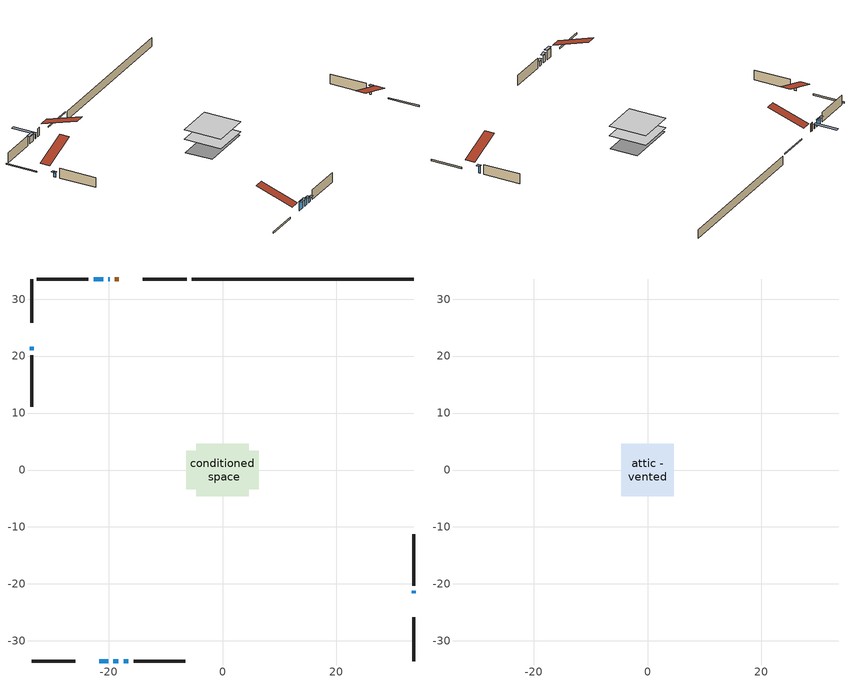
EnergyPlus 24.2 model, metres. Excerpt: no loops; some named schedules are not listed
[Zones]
conditioned space
 floor adiabatic (AdiabaticFloorConstruction): -4.63,-4.63 -4.63,4.63 4.63,4.63 4.63,-4.63 z0.61
 floor foundation (Slab1 construction): -6.36,-3.37 -6.36,3.37 6.36,3.37 6.36,-3.37 z-1.52
 wall outside (RimJoist1 construction): -6.29,33.54 -13.97,33.54 / -33.54,-33.54 -25.86,-33.54 / -33.54,33.54 -33.54,25.86 / 33.54,-33.54 33.54,-25.86 z0.61:0.91
 wall outside (AdiabaticWallConstruction 1): -18.2,33.54 -18.9,33.54 z0.61:2.64
 wall outside (AdiabaticWallConstruction): -19.83,33.54 -20.04,33.54 z0.61:1.68; -20.96,33.54 -22.64,33.54 z0.61:2.24; -33.54,21.62 -33.54,21.04 z0.61:1.75; -21.62,-33.54 -20.1,-33.54 z0.61:2.74; -19.17,-33.54 -18.31,-33.54 z0.61:2.42; -17.38,-33.54 -16.51,-33.54 z0.61:1.73; 33.54,-21.62 33.54,-21.22 z0.61:2.44
 wall outside (Wall1 construction): -23.57,33.54 -32.61,33.54 / -15.59,-33.54 -6.55,-33.54 / -33.54,20.11 -33.54,11.07 / 33.54,-20.29 33.54,-11.25 z0.61:3.05
 wall foundation (FoundationWall1 construction): 33.54,33.54 -5.36,33.54 z-1.52:0.61
 window (WindowConstruction 6): -19.83,33.54 -20.03,33.54 z0.61:1.68
 window (WindowConstruction): -20.96,33.54 -22.64,33.54 z0.61:2.23
 window (WindowConstruction 1): -33.54,21.62 -33.54,21.04 z0.61:1.75
 window (WindowConstruction 2): -21.62,-33.54 -20.1,-33.54 z0.61:2.74
 window (WindowConstruction 3): -19.17,-33.54 -18.31,-33.54 z0.61:2.41
 window (WindowConstruction 4): -17.38,-33.54 -16.52,-33.54 z0.61:1.73
 window (WindowConstruction 5): 33.54,-21.62 33.54,-21.22 z0.61:2.44
 door (Door): -18.2,33.54 -18.9,33.54 z0.61:2.64
 ceiling adiabatic (AdiabaticFloorConstruction): 4.63,-4.63 4.63,4.63 -4.63,4.63 -4.63,-4.63 z0.61
attic - vented
 floor to conditioned space (Floor1 construction Reversed): -4.63,-4.63 -4.63,4.63 4.63,4.63 4.63,-4.63 z3.05
 roof outside (Roof1 construction): -17.27,33.54,3.05 -17.27,24.53,6.05 -14.9,24.53,6.05 -14.9,33.54,3.05; -22.55,-33.54,3.05 -22.55,-24.53,6.05 -24.93,-24.53,6.05 -24.93,-33.54,3.05; -33.54,22.55,3.05 -24.53,22.55,6.05 -24.53,24.93,6.05 -33.54,24.93,3.05; 33.54,-22.55,3.05 24.53,-22.55,6.05 24.53,-24.93,6.05 33.54,-24.93,3.05
shading: -20.28,33.54 -19.59,33.54 -19.59,39.33 -20.28,39.33 z1.92; -22.88,33.54 -20.72,33.54 -20.72,34.15 -22.88,34.15 z2.48; -33.54,20.8 -33.54,21.86 -34.15,21.86 -34.15,20.8 z1.99; -19.86,-33.54 -21.86,-33.54 -21.86,-34.15 -19.86,-34.15 z2.98; -18.07,-33.54 -19.41,-33.54 -19.41,-34.15 -18.07,-34.15 z2.66; -16.28,-33.54 -17.62,-33.54 -17.62,-34.15 -16.28,-34.15 z1.97; 33.54,-20.98 33.54,-21.86 34.15,-21.86 34.15,-20.98 z2.68
[Building]
Building 1: Terrain=Suburbs
[Site:Location]
Windsor AP_ON: Latitude {deg}=42.28; Longitude {deg}=-82.96; Time Zone {hr}=-5; Elevation {m}=190; Keep Site Location Information=Yes
[Site:GroundTemperature:Shallow]
6.34957, 4.46684, 4.31606, 5.20952, 8.79623, 12.3662, 15.4612, 17.4219, 17.5884, 15.9938, 12.9777, 9.51722
[Site:WaterMainsTemperature]
Calculation Method=Schedule; Temperature Schedule=mains temperature schedule
[Material] Roughness=Rough; Thermal Absorptance=0.9
Name | Thickness {m} | Conductivity {W/m-K} | Density {kg/m3} | Specific Heat {J/kg-K} | Solar Absorptance | Visible Absorptance
asphalt or fiberglass shingles | 0.00635 | 0.162714 | 1121.4 | 1465.45 | 0.4 | 0.4
ceiling loosefill ins | 0.254 | 0.0480833 | 16.02 | 1046.75 | 0.7 | 0.7
ceiling stud and cavity | 0.1397 | 0.0813715 | 65.682 | 1177.47 | 0.7 | 0.7
concrete 4.0 in. | 0.1016 | 1.803125 | 2242.8 | 837.4 | 0.7 | 0.7
concrete 8.0 in. | 0.2032 | 1.803125 | 2242.8 | 837.4 | 0.7 | 0.7
door material | 0.04445 | 0.0639163 | 512.64 | 1214.23 | 0.7 | 0.7
exterior vertical ins | 0.0416097 | 0.029427 | 32.04 | 1214.23 | 0.7 | 0.7
floor covering | 0.0127 | 0.0433444 | 54.468 | 1339.84 | 0.6 | 0.6
floor rigid ins; wall rigid ins | 0.512978 | 0.029427 | 32.04 | 1214.23 | 0.7 | 0.7
floor stud and cavity | 0.1397 | 1.75129 | 37.0049 | 1207.88 | 0.7 | 0.7
furniture material conditioned space 1 | 0.1524 | 0.115458 | 640.8 | 1214.23 | 0.6 | 0.6
gypsum board | 0.0127 | 0.160291 | 801 | 837.4 | 0.6 | 0.6
gypsum board 1 | 0.0127 | 0.160291 | 801 | 837.4 | 0.7 | 0.7
osb sheathing 0.5 in. | 0.0127 | 0.115458 | 512.64 | 1214.23 | 0.7 | 0.7
osb sheathing 0.75 in. | 0.01905 | 0.115458 | 512.64 | 1214.23 | 0.7 | 0.7
osb sheathing 2.0 in. | 0.0508 | 0.115458 | 512.64 | 1214.23 | 0.7 | 0.7
rim joist rigid ins | 0.103632 | 0.029427 | 32.04 | 1214.23 | 0.7 | 0.7
rim joist stud and cavity | 0.0508 | 0.311623 | 125.044 | 1163.47 | 0.6 | 0.6
wall stud and cavity | 0.1397 | 0.0810402 | 139.0536 | 1170.24 | 0.7 | 0.7
wall stud and cavity 1 | 0.0889 | 0.380278 | 52.3479 | 1209.89 | 0.7 | 0.7
wall stud and cavity 2 | 0.0889 | 0.391764 | 83.0341 | 1211.67 | 0.7 | 0.7
wood siding | 0.0254 | 0.102417 | 544.68 | 1172.36 | 0.4 | 0.4
wood siding 1; wood siding 2; wood siding 3 | 0.0254 | 0.102417 | 544.68 | 1172.36 | 0.7 | 0.7
[WindowMaterial:SimpleGlazingSystem]
Name | U-Factor {W/m2-K} | Solar Heat Gain Coefficient
WindowMaterial | 2.22123 | 0.52
WindowMaterial 1 | 5.413973 | 0.69
WindowMaterial 2 | 2.0685 | 0.59
WindowMaterial 3 | 2.19625 | 0.53
WindowMaterial 4 | 2.29618 | 0.49
WindowMaterial 5 | 2.41542 | 0.44
WindowMaterial 6 | 4.30279 | 0.49
[Construction]
AdiabaticFloorConstruction: floor stud and cavity, floor rigid ins, osb sheathing 0.75 in., floor covering
AdiabaticWallConstruction: wood siding 2, wall rigid ins, wall stud and cavity 1, gypsum board
AdiabaticWallConstruction 1: wood siding 3, wall rigid ins, wall stud and cavity 1, gypsum board
Door: door material
Floor1 construction Reversed: gypsum board, ceiling stud and cavity, ceiling loosefill ins
FoundationWall1 construction: concrete 8.0 in., gypsum board 1
furniture construction conditioned space 1: furniture material conditioned space 1
PartitionWallConstruction: gypsum board, wall stud and cavity 2, gypsum board
RimJoist1 construction: wood siding 1, rim joist rigid ins, osb sheathing 2.0 in., rim joist stud and cavity
Roof1 construction: asphalt or fiberglass shingles
Slab1 construction: concrete 4.0 in.
Wall1 construction: wood siding, osb sheathing 0.5 in., wall stud and cavity, gypsum board
WindowConstruction: WindowMaterial
WindowConstruction 1: WindowMaterial 1
WindowConstruction 2: WindowMaterial 2
WindowConstruction 3: WindowMaterial 3
WindowConstruction 4: WindowMaterial 4
WindowConstruction 5: WindowMaterial 5
WindowConstruction 6: WindowMaterial 6
[Zone] Multiplier=1; Part of Total Floor Area=Yes
Name | Volume {m3}
attic - vented | 41.7407
conditioned space | 412.2
[Space]
Name | Zone | Volume {m3}
attic - vented 1 | attic - vented | 41.7407
conditioned space 1 | conditioned space | 412.2
[ZoneInfiltration:EffectiveLeakageArea]
infil attic - vented 1: Zone or Space=attic - vented 1; Schedule=Always On Discrete; Effective Air Leakage Area {cm2}=3804.44; Stack Coefficient=0.000208882; Wind Coefficient=9.76495e-06
[ZoneMixing]
whole house fan mix: Zone or Space=attic - vented; Schedule=Always On Continuous; Design Flow Rate Calculation Method=Flow/Zone; Design Flow Rate {m3/s}=0; Source Zone or Space=conditioned space
[SurfaceProperty:ExposedFoundationPerimeter]
Slab1: Exposed Perimeter Calculation Method=TotalExposedPerimeter; Total Exposed Perimeter {m}=38.893
[InternalMass] Zone or ZoneList=conditioned space; Space or SpaceList=conditioned space 1
Name | Construction | Surface Area {m2}
furniture mass conditioned space 1 | furniture construction conditioned space 1 | 68.48
partition wall mass | PartitionWallConstruction | 171.2
[Lights]
interior lighting: Zone or ZoneList or Space or SpaceList=conditioned space 1; Schedule=interior lighting schedule; Design Level Calculation Method=LightingLevel; Lighting Level {W}=343.2; Return Air Fraction=0; Fraction Radiant=0.6; Fraction Visible=0.2; Fraction Replaceable=1
[People]
occupants: Zone or ZoneList or Space or SpaceList=conditioned space 1; Number of People Schedule=occupants schedule; Number of People Calculation Method=People; Number of People=3; Fraction Radiant=0.314171; Sensible Heat Fraction=0.56303; Activity Level Schedule=occupants activity schedule; Carbon Dioxide Generation Rate {m3/s-W}=0; Enable ASHRAE 55 Comfort Warnings=No; Mean Radiant Temperature Calculation Type=EnclosureAveraged
[ElectricEquipment] Zone or ZoneList or Space or SpaceList=conditioned space 1; Design Level Calculation Method=EquipmentLevel
Name | Schedule | Design Level {W} | Fraction Latent | Fraction Radiant | Fraction Lost
clothes dryer | clothes dryer schedule | 140.772 | 0.015 | 0.081 | 0.85
clothes washer | clothes washer schedule | 32.1985 | 0.03 | 0.162 | 0.7
cooking range | cooking range schedule | 215.147 | 0.08 | 0.432 | 0.2
dishwasher | dishwasher schedule | 66.8632 | 0.3 | 0.18 | 0.4
fridge | fridge schedule | 72.9452 | 0 | 0.6 | 0
mech vent bath fan 0 | mech vent bath fan 0 schedule | 50.2 | 0 | 0 | 1
mech vent bath fan 1 | mech vent bath fan 1 schedule | 50.2 | 0 | 0 | 1
mech vent house fan | mech vent house fan schedule | 0 | 0 | 0 | 1
mech vent house fan cfis | mech vent house fan cfis schedule | 0 | 0 | 0 | 0
mech vent range fan 0 | mech vent range fan 0 schedule | 57 | 0 | 0 | 1
misc plug loads | misc plug loads schedule | 494.7 | 0.045 | 0.513 | 0.1
whole house fan | Always On Discrete | 0 | 0 | 0 | 1
[OtherEquipment] Zone or ZoneList or Space or SpaceList=conditioned space 1; Design Level Calculation Method=EquipmentLevel
Name | Fuel Type | Schedule | Design Level {W} | Fraction Latent | Fraction Radiant | Fraction Lost
clothes dryer 1 | Electricity | clothes dryer schedule | 0 | 0.015 | 0.081 | 0.85
cooking range 1 | Electricity | cooking range schedule | 0 | 0.08 | 0.432 | 0.2
general water use latent | None | general water use schedule | 62.594 | 1 | 0 | 0
general water use sensible | None | general water use schedule | -61.6891 | 0 | 0.6 | 0
mech vent house fan latent load | None | Always On Discrete | 0 | 1 | 0 | 0
mech vent house fan sensible load | None | Always On Discrete | 0 | 0 | 0 | 0
water heater energy adjustment1 | Electricity | Always On Discrete | 0.01 | 0 | 0 | 1
[ZoneInfiltration:DesignFlowRate] Zone or ZoneList or Space or SpaceList=conditioned space 1; Schedule=Always On Discrete; Design Flow Rate Calculation Method=Flow/Zone; Design Flow Rate {m3/s}=0
infil flow; natural vent flow; whole house fan flow
[ZoneControl:Thermostat]
conditioned space Thermostat: Zone or ZoneList=conditioned space; Control Type Schedule=conditioned space Thermostat Schedule; Control 1=conditioned space temperature setpoint; Temperature Difference Between Cutout And Setpoint {deltaC}=0
[ZoneHVAC:Baseboard:Convective:Electric]
electric baseboard: Availability Schedule=Always On Discrete; Heating Design Capacity {W}=5649.53; Efficiency=1
[Zone equipment]
conditioned space: electric baseboard
[Foundation:Kiva]
Foundation Kiva 1: Initial Indoor Air Temperature {C}=18; Wall Height Above Grade {m}=0.609996; Wall Depth Below Slab {m}=0.2032; Custom Block Material Name 1=exterior vertical ins; Custom Block Depth 1 {m}=2.13; Custom Block X Position 1 {m}=0.2159; Custom Block Z Position 1 {m}=0
[Foundation:Kiva:Settings]
Soil Conductivity {W/m-K}=0.849921; Soil Density {kg/m3}=1842.3; Soil Specific Heat {J/kg-K}=418.7; Ground Solar Absorptivity=0.9; Ground Thermal Absorptivity=0.9; Ground Surface Roughness {m}=0.03; Far-Field Width {m}=40; Deep-Ground Boundary Condition=ZeroFlux; Deep-Ground Depth {m}=40; Minimum Cell Dimension {m}=0.2; Maximum Cell Growth Coefficient=3; Simulation Timestep=Timestep
[Exterior:Lights]
exterior lighting: Schedule=exterior lighting schedule; Design Level {W}=75.6
[EnergyManagementSystem:GlobalVariable]
infil_program_Qfan
infil_program_Qinf
natural_vent_program_Qnv
natural_vent_program_Qwhf
[EnergyManagementSystem:Sensor]
Name | Output:Variable or Output:Meter Index Key | Output:Variable or Output:Meter
airflow_gain | infil flow | Infiltration Sensible Heat Gain Energy
airflow_gain_1 | natural vent flow | Infiltration Sensible Heat Gain Energy
airflow_gain_2 | whole house fan flow | Infiltration Sensible Heat Gain Energy
airflow_loss | infil flow | Infiltration Sensible Heat Loss Energy
airflow_loss_1 | natural vent flow | Infiltration Sensible Heat Loss Energy
airflow_loss_2 | whole house fan flow | Infiltration Sensible Heat Loss Energy
clg_load_cond |  | Cooling:EnergyTransfer:Zone:CONDITIONED SPACE
clg_sp_s; clg_sp_s_1 | cooling setpoint | Schedule Value
clothes_dryer_exhaust_0_sch_s | clothes dryer exhaust 0 schedule | Schedule Value
conditioned_space_clg_unmet_s | conditioned space | Zone Cooling Setpoint Not Met Time
conditioned_space_htg_unmet_s | conditioned space | Zone Heating Setpoint Not Met Time
cool_season | cooling season schedule | Schedule Value
fridge_tin_s | conditioned space | Zone Mean Air Temperature
htg_load_cond |  | Heating:EnergyTransfer:Zone:CONDITIONED SPACE
htg_sp_s; htg_sp_s_1 | heating setpoint | Schedule Value
ig_ee_conv | clothes dryer | Electric Equipment Convective Heating Energy
ig_ee_conv_2 | cooking range | Electric Equipment Convective Heating Energy
ig_ee_conv_4 | fridge | Electric Equipment Convective Heating Energy
ig_ee_conv_5 | misc plug loads | Electric Equipment Convective Heating Energy
ig_ee_conv_6 | whole house fan | Electric Equipment Convective Heating Energy
ig_ee_rad | clothes dryer | Electric Equipment Radiant Heating Energy
ig_ee_rad_2 | cooking range | Electric Equipment Radiant Heating Energy
ig_ee_rad_4 | fridge | Electric Equipment Radiant Heating Energy
ig_ee_rad_5 | misc plug loads | Electric Equipment Radiant Heating Energy
ig_ee_rad_6 | whole house fan | Electric Equipment Radiant Heating Energy
ig_lgt_conv | interior lighting | Lights Convective Heating Energy
ig_lgt_rad | interior lighting | Lights Radiant Heating Energy
ig_lgt_vis | interior lighting | Lights Visible Radiation Heating Energy
ig_oe_conv | clothes dryer 1 | Other Equipment Convective Heating Energy
ig_oe_conv_1 | cooking range 1 | Other Equipment Convective Heating Energy
ig_oe_conv_2 | general water use latent | Other Equipment Convective Heating Energy
ig_oe_conv_3 | general water use sensible | Other Equipment Convective Heating Energy
ig_oe_conv_4 | water heater energy adjustment1 | Other Equipment Convective Heating Energy
ig_oe_rad | clothes dryer 1 | Other Equipment Radiant Heating Energy
ig_oe_rad_1 | cooking range 1 | Other Equipment Radiant Heating Energy
ig_oe_rad_2 | general water use latent | Other Equipment Radiant Heating Energy
ig_oe_rad_3 | general water use sensible | Other Equipment Radiant Heating Energy
ig_oe_rad_4 | water heater energy adjustment1 | Other Equipment Radiant Heating Energy
ig_ppl_conv | occupants | People Convective Heating Energy
ig_ppl_rad | occupants | People Radiant Heating Energy
im_conv | furniture mass conditioned space 1 | Surface Inside Face Convection Heat Gain Energy
im_conv_1 | partition wall mass | Surface Inside Face Convection Heat Gain Energy
im_ig | furniture mass conditioned space 1 | Surface Inside Face Internal Gains Radiation Heat Gain Energy
im_ig_1 | partition wall mass | Surface Inside Face Internal Gains Radiation Heat Gain Energy
im_lgt | furniture mass conditioned space 1 | Surface Inside Face Lights Radiation Heat Gain Energy
im_lgt_1 | partition wall mass | Surface Inside Face Lights Radiation Heat Gain Energy
im_sol | furniture mass conditioned space 1 | Surface Inside Face Solar Radiation Heat Gain Energy
im_sol_1 | partition wall mass | Surface Inside Face Solar Radiation Heat Gain Energy
im_surf | furniture mass conditioned space 1 | Surface Inside Face Net Surface Thermal Radiation Heat Gain Energy
im_surf_1 | partition wall mass | Surface Inside Face Net Surface Thermal Radiation Heat Gain Energy
mech_vent_bath_fan_0_sch_s | mech vent bath fan 0 schedule | Schedule Value
mech_vent_bath_fan_1_sch_s | mech vent bath fan 1 schedule | Schedule Value
mech_vent_range_fan_0_sch_s | mech vent range fan 0 schedule | Schedule Value
mv_conv | mech vent bath fan 0 | Electric Equipment Convective Heating Energy
mv_conv_1 | mech vent bath fan 1 | Electric Equipment Convective Heating Energy
mv_conv_2 | mech vent house fan | Electric Equipment Convective Heating Energy
mv_conv_3 | mech vent house fan cfis | Electric Equipment Convective Heating Energy
mv_conv_4 | mech vent range fan 0 | Electric Equipment Convective Heating Energy
mv_conv_5 | mech vent house fan latent load | Other Equipment Convective Heating Energy
mv_conv_6 | mech vent house fan sensible load | Other Equipment Convective Heating Energy
mv_rad | mech vent bath fan 0 | Electric Equipment Radiant Heating Energy
mv_rad_1 | mech vent bath fan 1 | Electric Equipment Radiant Heating Energy
mv_rad_2 | mech vent house fan | Electric Equipment Radiant Heating Energy
mv_rad_3 | mech vent house fan cfis | Electric Equipment Radiant Heating Energy
mv_rad_4 | mech vent range fan 0 | Electric Equipment Radiant Heating Energy
mv_rad_5 | mech vent house fan latent load | Other Equipment Radiant Heating Energy
mv_rad_6 | mech vent house fan sensible load | Other Equipment Radiant Heating Energy
natural_vent_s | natural vent schedule | Schedule Value
out_pb_s |  | Site Outdoor Air Barometric Pressure
out_wt_s |  | Site Outdoor Air Humidity Ratio
site_vw_s |  | Site Wind Speed
ss_back_out | Window1 | Surface Window Shortwave from Zone Back Out Window Heat Transfer Rate
ss_back_out_1 | Window2 | Surface Window Shortwave from Zone Back Out Window Heat Transfer Rate
ss_back_out_2 | Window4 | Surface Window Shortwave from Zone Back Out Window Heat Transfer Rate
ss_back_out_3 | Window5 | Surface Window Shortwave from Zone Back Out Window Heat Transfer Rate
ss_back_out_4 | Window6 | Surface Window Shortwave from Zone Back Out Window Heat Transfer Rate
ss_back_out_5 | Window7 | Surface Window Shortwave from Zone Back Out Window Heat Transfer Rate
ss_back_out_6 | Window8 | Surface Window Shortwave from Zone Back Out Window Heat Transfer Rate
ss_conv | Door1 | Surface Inside Face Convection Heat Gain Energy
ss_conv_1 | Window1 | Surface Inside Face Convection Heat Gain Energy
ss_conv_2 | Window2 | Surface Inside Face Convection Heat Gain Energy
ss_conv_3 | Window4 | Surface Inside Face Convection Heat Gain Energy
ss_conv_4 | Window5 | Surface Inside Face Convection Heat Gain Energy
ss_conv_5 | Window6 | Surface Inside Face Convection Heat Gain Energy
ss_conv_6 | Window7 | Surface Inside Face Convection Heat Gain Energy
ss_conv_7 | Window8 | Surface Inside Face Convection Heat Gain Energy
ss_ig | Door1 | Surface Inside Face Internal Gains Radiation Heat Gain Energy
ss_ig_1 | Window1 | Surface Inside Face Internal Gains Radiation Heat Gain Energy
ss_ig_2 | Window2 | Surface Inside Face Internal Gains Radiation Heat Gain Energy
ss_ig_3 | Window4 | Surface Inside Face Internal Gains Radiation Heat Gain Energy
ss_ig_4 | Window5 | Surface Inside Face Internal Gains Radiation Heat Gain Energy
ss_ig_5 | Window6 | Surface Inside Face Internal Gains Radiation Heat Gain Energy
ss_ig_6 | Window7 | Surface Inside Face Internal Gains Radiation Heat Gain Energy
ss_ig_7 | Window8 | Surface Inside Face Internal Gains Radiation Heat Gain Energy
ss_lgt | Door1 | Surface Inside Face Lights Radiation Heat Gain Energy
ss_sol | Door1 | Surface Inside Face Solar Radiation Heat Gain Energy
ss_surf | Door1 | Surface Inside Face Net Surface Thermal Radiation Heat Gain Energy
ss_surf_1 | Window1 | Surface Inside Face Net Surface Thermal Radiation Heat Gain Energy
ss_surf_2 | Window2 | Surface Inside Face Net Surface Thermal Radiation Heat Gain Energy
ss_surf_3 | Window4 | Surface Inside Face Net Surface Thermal Radiation Heat Gain Energy
ss_surf_4 | Window5 | Surface Inside Face Net Surface Thermal Radiation Heat Gain Energy
ss_surf_5 | Window6 | Surface Inside Face Net Surface Thermal Radiation Heat Gain Energy
ss_surf_6 | Window7 | Surface Inside Face Net Surface Thermal Radiation Heat Gain Energy
ss_surf_7 | Window8 | Surface Inside Face Net Surface Thermal Radiation Heat Gain Energy
ss_trans_in | Window1 | Surface Window Transmitted Solar Radiation Rate
ss_trans_in_1 | Window2 | Surface Window Transmitted Solar Radiation Rate
ss_trans_in_2 | Window4 | Surface Window Transmitted Solar Radiation Rate
ss_trans_in_3 | Window5 | Surface Window Transmitted Solar Radiation Rate
ss_trans_in_4 | Window6 | Surface Window Transmitted Solar Radiation Rate
ss_trans_in_5 | Window7 | Surface Window Transmitted Solar Radiation Rate
ss_trans_in_6 | Window8 | Surface Window Transmitted Solar Radiation Rate
ss_trans_out | Window1 | Surface Inside Face Initial Transmitted Diffuse Transmitted Out Window Solar Radiation Rate
ss_trans_out_1 | Window2 | Surface Inside Face Initial Transmitted Diffuse Transmitted Out Window Solar Radiation Rate
ss_trans_out_2 | Window4 | Surface Inside Face Initial Transmitted Diffuse Transmitted Out Window Solar Radiation Rate
ss_trans_out_3 | Window5 | Surface Inside Face Initial Transmitted Diffuse Transmitted Out Window Solar Radiation Rate
ss_trans_out_4 | Window6 | Surface Inside Face Initial Transmitted Diffuse Transmitted Out Window Solar Radiation Rate
ss_trans_out_5 | Window7 | Surface Inside Face Initial Transmitted Diffuse Transmitted Out Window Solar Radiation Rate
ss_trans_out_6 | Window8 | Surface Inside Face Initial Transmitted Diffuse Transmitted Out Window Solar Radiation Rate
s_conv | Floor1 | Surface Inside Face Convection Heat Gain Energy
s_conv_1 | FoundationWall1 | Surface Inside Face Convection Heat Gain Energy
s_conv_10 | Wall1:180 | Surface Inside Face Convection Heat Gain Energy
s_conv_11 | Wall1:270 | Surface Inside Face Convection Heat Gain Energy
s_conv_12 | Wall1:90 | Surface Inside Face Convection Heat Gain Energy
s_conv_2 | inferred conditioned ceiling | Surface Inside Face Convection Heat Gain Energy
s_conv_3 | inferred conditioned floor | Surface Inside Face Convection Heat Gain Energy
s_conv_4 | RimJoist1:0 | Surface Inside Face Convection Heat Gain Energy
s_conv_5 | RimJoist1:180 | Surface Inside Face Convection Heat Gain Energy
s_conv_6 | RimJoist1:270 | Surface Inside Face Convection Heat Gain Energy
s_conv_7 | RimJoist1:90 | Surface Inside Face Convection Heat Gain Energy
s_conv_8 | Slab1 | Surface Inside Face Convection Heat Gain Energy
s_conv_9 | Wall1:0 | Surface Inside Face Convection Heat Gain Energy
s_ig | Floor1 | Surface Inside Face Internal Gains Radiation Heat Gain Energy
s_ig_1 | FoundationWall1 | Surface Inside Face Internal Gains Radiation Heat Gain Energy
s_ig_10 | Wall1:180 | Surface Inside Face Internal Gains Radiation Heat Gain Energy
s_ig_11 | Wall1:270 | Surface Inside Face Internal Gains Radiation Heat Gain Energy
s_ig_12 | Wall1:90 | Surface Inside Face Internal Gains Radiation Heat Gain Energy
s_ig_2 | inferred conditioned ceiling | Surface Inside Face Internal Gains Radiation Heat Gain Energy
s_ig_3 | inferred conditioned floor | Surface Inside Face Internal Gains Radiation Heat Gain Energy
s_ig_4 | RimJoist1:0 | Surface Inside Face Internal Gains Radiation Heat Gain Energy
s_ig_5 | RimJoist1:180 | Surface Inside Face Internal Gains Radiation Heat Gain Energy
s_ig_6 | RimJoist1:270 | Surface Inside Face Internal Gains Radiation Heat Gain Energy
s_ig_7 | RimJoist1:90 | Surface Inside Face Internal Gains Radiation Heat Gain Energy
s_ig_8 | Slab1 | Surface Inside Face Internal Gains Radiation Heat Gain Energy
s_ig_9 | Wall1:0 | Surface Inside Face Internal Gains Radiation Heat Gain Energy
s_lgt | Floor1 | Surface Inside Face Lights Radiation Heat Gain Energy
s_lgt_1 | FoundationWall1 | Surface Inside Face Lights Radiation Heat Gain Energy
s_lgt_10 | Wall1:180 | Surface Inside Face Lights Radiation Heat Gain Energy
s_lgt_11 | Wall1:270 | Surface Inside Face Lights Radiation Heat Gain Energy
s_lgt_12 | Wall1:90 | Surface Inside Face Lights Radiation Heat Gain Energy
s_lgt_2 | inferred conditioned ceiling | Surface Inside Face Lights Radiation Heat Gain Energy
s_lgt_3 | inferred conditioned floor | Surface Inside Face Lights Radiation Heat Gain Energy
s_lgt_4 | RimJoist1:0 | Surface Inside Face Lights Radiation Heat Gain Energy
s_lgt_5 | RimJoist1:180 | Surface Inside Face Lights Radiation Heat Gain Energy
s_lgt_6 | RimJoist1:270 | Surface Inside Face Lights Radiation Heat Gain Energy
s_lgt_7 | RimJoist1:90 | Surface Inside Face Lights Radiation Heat Gain Energy
s_lgt_8 | Slab1 | Surface Inside Face Lights Radiation Heat Gain Energy
s_lgt_9 | Wall1:0 | Surface Inside Face Lights Radiation Heat Gain Energy
s_sol | Floor1 | Surface Inside Face Solar Radiation Heat Gain Energy
s_sol_1 | FoundationWall1 | Surface Inside Face Solar Radiation Heat Gain Energy
s_sol_10 | Wall1:180 | Surface Inside Face Solar Radiation Heat Gain Energy
s_sol_11 | Wall1:270 | Surface Inside Face Solar Radiation Heat Gain Energy
s_sol_12 | Wall1:90 | Surface Inside Face Solar Radiation Heat Gain Energy
s_sol_2 | inferred conditioned ceiling | Surface Inside Face Solar Radiation Heat Gain Energy
s_sol_3 | inferred conditioned floor | Surface Inside Face Solar Radiation Heat Gain Energy
s_sol_4 | RimJoist1:0 | Surface Inside Face Solar Radiation Heat Gain Energy
s_sol_5 | RimJoist1:180 | Surface Inside Face Solar Radiation Heat Gain Energy
s_sol_6 | RimJoist1:270 | Surface Inside Face Solar Radiation Heat Gain Energy
s_sol_7 | RimJoist1:90 | Surface Inside Face Solar Radiation Heat Gain Energy
s_sol_8 | Slab1 | Surface Inside Face Solar Radiation Heat Gain Energy
s_sol_9 | Wall1:0 | Surface Inside Face Solar Radiation Heat Gain Energy
s_surf | Floor1 | Surface Inside Face Net Surface Thermal Radiation Heat Gain Energy
